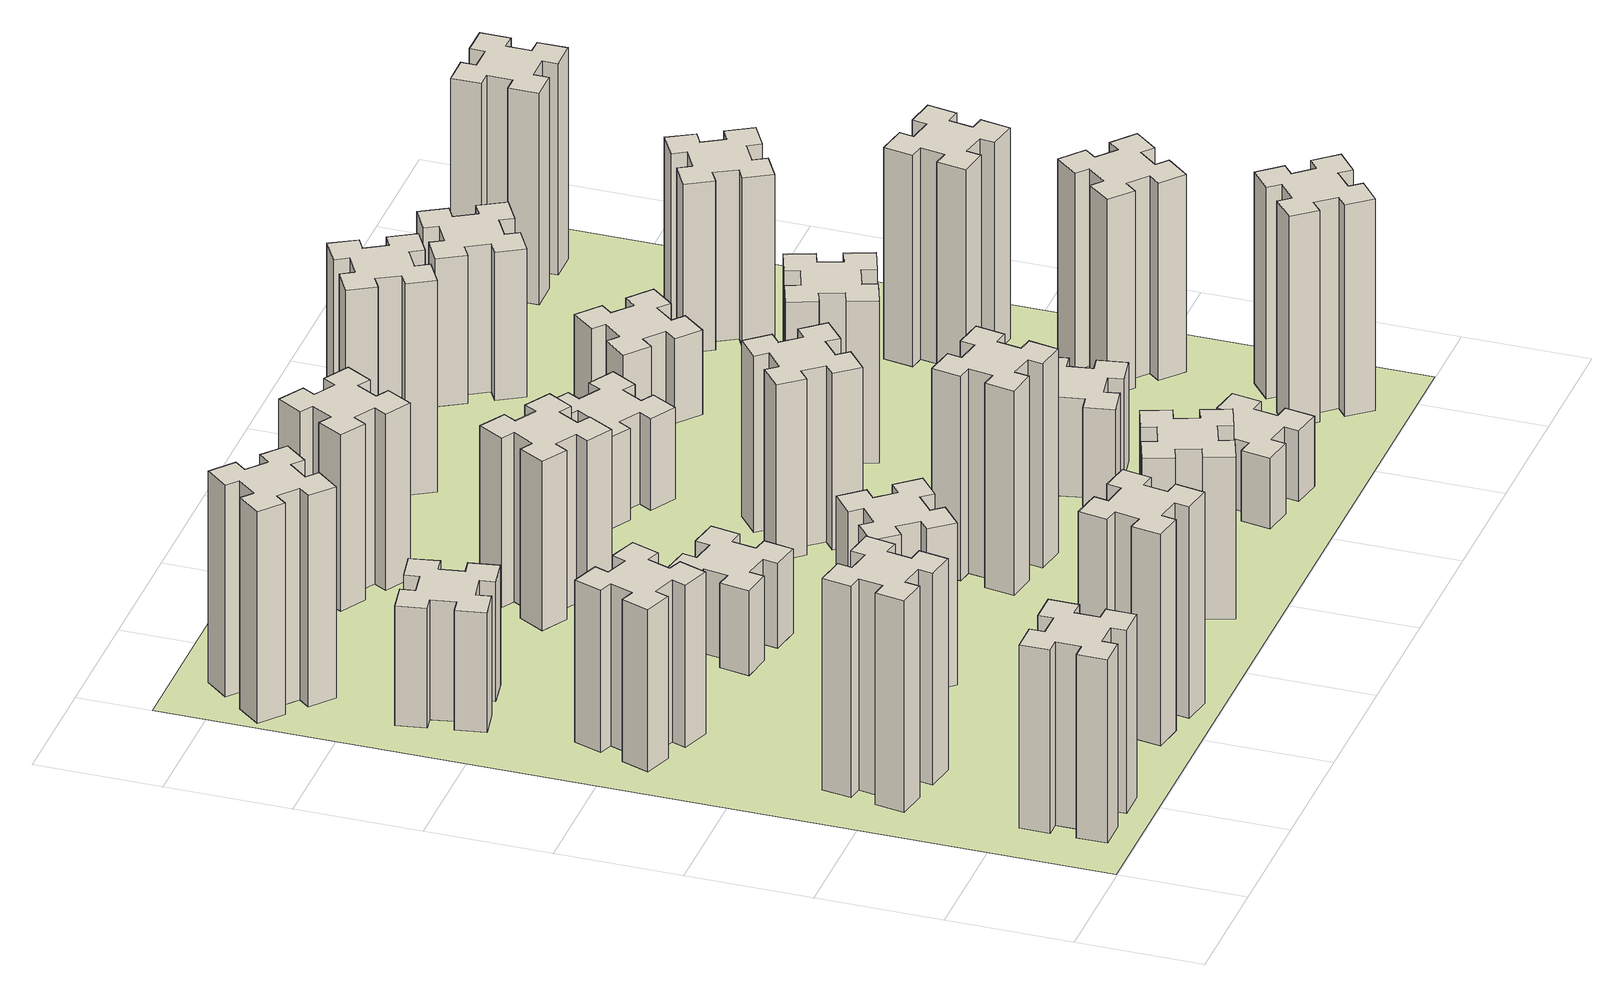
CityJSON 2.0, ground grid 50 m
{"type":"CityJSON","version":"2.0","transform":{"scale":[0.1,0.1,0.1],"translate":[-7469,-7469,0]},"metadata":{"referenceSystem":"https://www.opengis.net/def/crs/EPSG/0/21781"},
"CityObjects":{
"building1":{"type":"Building","attributes":{"class":"1000","function":"1000","usage":"1000","yearOfConstruction":2016,"roofType":"1000","measuredHeight":78,"storeysAboveGround":30,"storeysBelowGround":0},"geometry":[{"type":"Solid","lod":"1","boundaries":[[[[0,1,2,3,4,5,6,7,8,9,10,11,12,13,14,15,16,17,18,19]],[[17,16,20,21]],[[16,15,22,20]],[[15,14,23,22]],[[14,13,24,23]],[[13,12,25,24]],[[12,11,26,25]],[[11,10,27,26]],[[10,9,28,27]],[[9,8,29,28]],[[8,7,30,29]],[[7,6,31,30]],[[6,5,32,31]],[[5,4,33,32]],[[4,3,34,33]],[[3,2,35,34]],[[2,1,36,35]],[[1,0,37,36]],[[0,19,38,37]],[[19,18,39,38]],[[18,17,21,39]],[[24,25,26,27,28,29,30,31,32,33,34,35,36,37,38,39,21,20,22,23]]]]}]},
"building2":{"type":"Building","attributes":{"class":"1000","function":"1000","usage":"1000","yearOfConstruction":2016,"roofType":"1000","measuredHeight":90,"storeysAboveGround":30,"storeysBelowGround":0},"geometry":[{"type":"Solid","lod":"1","boundaries":[[[[40,41,42,43,44,45,46,47,48,49,50,51,52,53,54,55,56,57,58,59]],[[57,56,60,61]],[[56,55,62,60]],[[55,54,63,62]],[[54,53,64,63]],[[53,52,65,64]],[[52,51,66,65]],[[51,50,67,66]],[[50,49,68,67]],[[49,48,69,68]],[[48,47,70,69]],[[47,46,71,70]],[[46,45,72,71]],[[45,44,73,72]],[[44,43,74,73]],[[43,42,75,74]],[[42,41,76,75]],[[41,40,77,76]],[[40,59,78,77]],[[59,58,79,78]],[[58,57,61,79]],[[64,65,66,67,68,69,70,71,72,73,74,75,76,77,78,79,61,60,62,63]]]]}]},
"building3":{"type":"Building","attributes":{"class":"1000","function":"1000","usage":"1000","yearOfConstruction":2016,"roofType":"1000","measuredHeight":69,"storeysAboveGround":30,"storeysBelowGround":0},"geometry":[{"type":"Solid","lod":"1","boundaries":[[[[80,81,82,83,84,85,86,87,88,89,90,91,92,93,94,95,96,97,98,99]],[[97,96,100,101]],[[96,95,102,100]],[[95,94,103,102]],[[94,93,104,103]],[[93,92,105,104]],[[92,91,106,105]],[[91,90,107,106]],[[90,89,108,107]],[[89,88,109,108]],[[88,87,110,109]],[[87,86,111,110]],[[86,85,112,111]],[[85,84,113,112]],[[84,83,114,113]],[[83,82,115,114]],[[82,81,116,115]],[[81,80,117,116]],[[80,99,118,117]],[[99,98,119,118]],[[98,97,101,119]],[[104,105,106,107,108,109,110,111,112,113,114,115,116,117,118,119,101,100,102,103]]]]}]},
"building4":{"type":"Building","attributes":{"class":"1000","function":"1000","usage":"1000","yearOfConstruction":2016,"roofType":"1000","measuredHeight":51,"storeysAboveGround":30,"storeysBelowGround":0},"geometry":[{"type":"Solid","lod":"1","boundaries":[[[[120,121,122,123,124,125,126,127,128,129,130,131,132,133,134,135,136,137,138,139]],[[137,136,140,141]],[[136,135,142,140]],[[135,134,143,142]],[[134,133,144,143]],[[133,132,145,144]],[[132,131,146,145]],[[131,130,147,146]],[[130,129,148,147]],[[129,128,149,148]],[[128,127,150,149]],[[127,126,151,150]],[[126,125,152,151]],[[125,124,153,152]],[[124,123,154,153]],[[123,122,155,154]],[[122,121,156,155]],[[121,120,157,156]],[[120,139,158,157]],[[139,138,159,158]],[[138,137,141,159]],[[144,145,146,147,148,149,150,151,152,153,154,155,156,157,158,159,141,140,142,143]]]]}]},
"building5":{"type":"Building","attributes":{"class":"1000","function":"1000","usage":"1000","yearOfConstruction":2016,"roofType":"1000","measuredHeight":90,"storeysAboveGround":30,"storeysBelowGround":0},"geometry":[{"type":"Solid","lod":"1","boundaries":[[[[160,161,162,163,164,165,166,167,168,169,170,171,172,173,174,175,176,177,178,179]],[[177,176,180,181]],[[176,175,182,180]],[[175,174,183,182]],[[174,173,184,183]],[[173,172,185,184]],[[172,171,186,185]],[[171,170,187,186]],[[170,169,188,187]],[[169,168,189,188]],[[168,167,190,189]],[[167,166,191,190]],[[166,165,192,191]],[[165,164,193,192]],[[164,163,194,193]],[[163,162,195,194]],[[162,161,196,195]],[[161,160,197,196]],[[160,179,198,197]],[[179,178,199,198]],[[178,177,181,199]],[[184,185,186,187,188,189,190,191,192,193,194,195,196,197,198,199,181,180,182,183]]]]}]},
"building6":{"type":"Building","attributes":{"class":"1000","function":"1000","usage":"1000","yearOfConstruction":2016,"roofType":"1000","measuredHeight":90,"storeysAboveGround":30,"storeysBelowGround":0},"geometry":[{"type":"Solid","lod":"1","boundaries":[[[[200,201,202,203,204,205,206,207,208,209,210,211,212,213,214,215,216,217,218,219]],[[217,216,220,221]],[[216,215,222,220]],[[215,214,223,222]],[[214,213,224,223]],[[213,212,225,224]],[[212,211,226,225]],[[211,210,227,226]],[[210,209,228,227]],[[209,208,229,228]],[[208,207,230,229]],[[207,206,231,230]],[[206,205,232,231]],[[205,204,233,232]],[[204,203,234,233]],[[203,202,235,234]],[[202,201,236,235]],[[201,200,237,236]],[[200,219,238,237]],[[219,218,239,238]],[[218,217,221,239]],[[224,225,226,227,228,229,230,231,232,233,234,235,236,237,238,239,221,220,222,223]]]]}]},
"building7":{"type":"Building","attributes":{"class":"1000","function":"1000","usage":"1000","yearOfConstruction":2016,"roofType":"1000","measuredHeight":69,"storeysAboveGround":30,"storeysBelowGround":0},"geometry":[{"type":"Solid","lod":"1","boundaries":[[[[240,241,242,243,244,245,246,247,248,249,250,251,252,253,254,255,256,257,258,259]],[[257,256,260,261]],[[256,255,262,260]],[[255,254,263,262]],[[254,253,264,263]],[[253,252,265,264]],[[252,251,266,265]],[[251,250,267,266]],[[250,249,268,267]],[[249,248,269,268]],[[248,247,270,269]],[[247,246,271,270]],[[246,245,272,271]],[[245,244,273,272]],[[244,243,274,273]],[[243,242,275,274]],[[242,241,276,275]],[[241,240,277,276]],[[240,259,278,277]],[[259,258,279,278]],[[258,257,261,279]],[[264,265,266,267,268,269,270,271,272,273,274,275,276,277,278,279,261,260,262,263]]]]}]},
"building8":{"type":"Building","attributes":{"class":"1000","function":"1000","usage":"1000","yearOfConstruction":2016,"roofType":"1000","measuredHeight":36,"storeysAboveGround":30,"storeysBelowGround":0},"geometry":[{"type":"Solid","lod":"1","boundaries":[[[[280,281,282,283,284,285,286,287,288,289,290,291,292,293,294,295,296,297,298,299]],[[297,296,300,301]],[[296,295,302,300]],[[295,294,303,302]],[[294,293,304,303]],[[293,292,305,304]],[[292,291,306,305]],[[291,290,307,306]],[[290,289,308,307]],[[289,288,309,308]],[[288,287,310,309]],[[287,286,311,310]],[[286,285,312,311]],[[285,284,313,312]],[[284,283,314,313]],[[283,282,315,314]],[[282,281,316,315]],[[281,280,317,316]],[[280,299,318,317]],[[299,298,319,318]],[[298,297,301,319]],[[304,305,306,307,308,309,310,311,312,313,314,315,316,317,318,319,301,300,302,303]]]]}]},
"building9":{"type":"Building","attributes":{"class":"1000","function":"1000","usage":"1000","yearOfConstruction":2016,"roofType":"1000","measuredHeight":72,"storeysAboveGround":30,"storeysBelowGround":0},"geometry":[{"type":"Solid","lod":"1","boundaries":[[[[320,321,322,323,324,325,326,327,328,329,330,331,332,333,334,335,336,337,338,339]],[[337,336,340,341]],[[336,335,342,340]],[[335,334,343,342]],[[334,333,344,343]],[[333,332,345,344]],[[332,331,346,345]],[[331,330,347,346]],[[330,329,348,347]],[[329,328,349,348]],[[328,327,350,349]],[[327,326,351,350]],[[326,325,352,351]],[[325,324,353,352]],[[324,323,354,353]],[[323,322,355,354]],[[322,321,356,355]],[[321,320,357,356]],[[320,339,358,357]],[[339,338,359,358]],[[338,337,341,359]],[[344,345,346,347,348,349,350,351,352,353,354,355,356,357,358,359,341,340,342,343]]]]}]},
"building10":{"type":"Building","attributes":{"class":"1000","function":"1000","usage":"1000","yearOfConstruction":2016,"roofType":"1000","measuredHeight":69,"storeysAboveGround":30,"storeysBelowGround":0},"geometry":[{"type":"Solid","lod":"1","boundaries":[[[[360,361,362,363,364,365,366,367,368,369,370,371,372,373,374,375,376,377,378,379]],[[377,376,380,381]],[[376,375,382,380]],[[375,374,383,382]],[[374,373,384,383]],[[373,372,385,384]],[[372,371,386,385]],[[371,370,387,386]],[[370,369,388,387]],[[369,368,389,388]],[[368,367,390,389]],[[367,366,391,390]],[[366,365,392,391]],[[365,364,393,392]],[[364,363,394,393]],[[363,362,395,394]],[[362,361,396,395]],[[361,360,397,396]],[[360,379,398,397]],[[379,378,399,398]],[[378,377,381,399]],[[384,385,386,387,388,389,390,391,392,393,394,395,396,397,398,399,381,380,382,383]]]]}]},
"building11":{"type":"Building","attributes":{"class":"1000","function":"1000","usage":"1000","yearOfConstruction":2016,"roofType":"1000","measuredHeight":75,"storeysAboveGround":30,"storeysBelowGround":0},"geometry":[{"type":"Solid","lod":"1","boundaries":[[[[400,401,402,403,404,405,406,407,408,409,410,411,412,413,414,415,416,417,418,419]],[[417,416,420,421]],[[416,415,422,420]],[[415,414,423,422]],[[414,413,424,423]],[[413,412,425,424]],[[412,411,426,425]],[[411,410,427,426]],[[410,409,428,427]],[[409,408,429,428]],[[408,407,430,429]],[[407,406,431,430]],[[406,405,432,431]],[[405,404,433,432]],[[404,403,434,433]],[[403,402,435,434]],[[402,401,436,435]],[[401,400,437,436]],[[400,419,438,437]],[[419,418,439,438]],[[418,417,421,439]],[[424,425,426,427,428,429,430,431,432,433,434,435,436,437,438,439,421,420,422,423]]]]}]},
"building12":{"type":"Building","attributes":{"class":"1000","function":"1000","usage":"1000","yearOfConstruction":2016,"roofType":"1000","measuredHeight":87,"storeysAboveGround":30,"storeysBelowGround":0},"geometry":[{"type":"Solid","lod":"1","boundaries":[[[[440,441,442,443,444,445,446,447,448,449,450,451,452,453,454,455,456,457,458,459]],[[457,456,460,461]],[[456,455,462,460]],[[455,454,463,462]],[[454,453,464,463]],[[453,452,465,464]],[[452,451,466,465]],[[451,450,467,466]],[[450,449,468,467]],[[449,448,469,468]],[[448,447,470,469]],[[447,446,471,470]],[[446,445,472,471]],[[445,444,473,472]],[[444,443,474,473]],[[443,442,475,474]],[[442,441,476,475]],[[441,440,477,476]],[[440,459,478,477]],[[459,458,479,478]],[[458,457,461,479]],[[464,465,466,467,468,469,470,471,472,473,474,475,476,477,478,479,461,460,462,463]]]]}]},
"building13":{"type":"Building","attributes":{"class":"1000","function":"1000","usage":"1000","yearOfConstruction":2016,"roofType":"1000","measuredHeight":75,"storeysAboveGround":30,"storeysBelowGround":0},"geometry":[{"type":"Solid","lod":"1","boundaries":[[[[480,481,482,483,484,485,486,487,488,489,490,491,492,493,494,495,496,497,498,499]],[[497,496,500,501]],[[496,495,502,500]],[[495,494,503,502]],[[494,493,504,503]],[[493,492,505,504]],[[492,491,506,505]],[[491,490,507,506]],[[490,489,508,507]],[[489,488,509,508]],[[488,487,510,509]],[[487,486,511,510]],[[486,485,512,511]],[[485,484,513,512]],[[484,483,514,513]],[[483,482,515,514]],[[482,481,516,515]],[[481,480,517,516]],[[480,499,518,517]],[[499,498,519,518]],[[498,497,501,519]],[[504,505,506,507,508,509,510,511,512,513,514,515,516,517,518,519,501,500,502,503]]]]}]},
"building14":{"type":"Building","attributes":{"class":"1000","function":"1000","usage":"1000","yearOfConstruction":2016,"roofType":"1000","measuredHeight":39,"storeysAboveGround":30,"storeysBelowGround":0},"geometry":[{"type":"Solid","lod":"1","boundaries":[[[[520,521,522,523,524,525,526,527,528,529,530,531,532,533,534,535,536,537,538,539]],[[537,536,540,541]],[[536,535,542,540]],[[535,534,543,542]],[[534,533,544,543]],[[533,532,545,544]],[[532,531,546,545]],[[531,530,547,546]],[[530,529,548,547]],[[529,528,549,548]],[[528,527,550,549]],[[527,526,551,550]],[[526,525,552,551]],[[525,524,553,552]],[[524,523,554,553]],[[523,522,555,554]],[[522,521,556,555]],[[521,520,557,556]],[[520,539,558,557]],[[539,538,559,558]],[[538,537,541,559]],[[544,545,546,547,548,549,550,551,552,553,554,555,556,557,558,559,541,540,542,543]]]]}]},
"building15":{"type":"Building","attributes":{"class":"1000","function":"1000","usage":"1000","yearOfConstruction":2016,"roofType":"1000","measuredHeight":30,"storeysAboveGround":30,"storeysBelowGround":0},"geometry":[{"type":"Solid","lod":"1","boundaries":[[[[560,561,562,563,564,565,566,567,568,569,570,571,572,573,574,575,576,577,578,579]],[[577,576,580,581]],[[576,575,582,580]],[[575,574,583,582]],[[574,573,584,583]],[[573,572,585,584]],[[572,571,586,585]],[[571,570,587,586]],[[570,569,588,587]],[[569,568,589,588]],[[568,567,590,589]],[[567,566,591,590]],[[566,565,592,591]],[[565,564,593,592]],[[564,563,594,593]],[[563,562,595,594]],[[562,561,596,595]],[[561,560,597,596]],[[560,579,598,597]],[[579,578,599,598]],[[578,577,581,599]],[[584,585,586,587,588,589,590,591,592,593,594,595,596,597,598,599,581,580,582,583]]]]}]},
"building16":{"type":"Building","attributes":{"class":"1000","function":"1000","usage":"1000","yearOfConstruction":2016,"roofType":"1000","measuredHeight":90,"storeysAboveGround":30,"storeysBelowGround":0},"geometry":[{"type":"Solid","lod":"1","boundaries":[[[[600,601,602,603,604,605,606,607,608,609,610,611,612,613,614,615,616,617,618,619]],[[617,616,620,621]],[[616,615,622,620]],[[615,614,623,622]],[[614,613,624,623]],[[613,612,625,624]],[[612,611,626,625]],[[611,610,627,626]],[[610,609,628,627]],[[609,608,629,628]],[[608,607,630,629]],[[607,606,631,630]],[[606,605,632,631]],[[605,604,633,632]],[[604,603,634,633]],[[603,602,635,634]],[[602,601,636,635]],[[601,600,637,636]],[[600,619,638,637]],[[619,618,639,638]],[[618,617,621,639]],[[624,625,626,627,628,629,630,631,632,633,634,635,636,637,638,639,621,620,622,623]]]]}]},
"building17":{"type":"Building","attributes":{"class":"1000","function":"1000","usage":"1000","yearOfConstruction":2016,"roofType":"1000","measuredHeight":42,"storeysAboveGround":30,"storeysBelowGround":0},"geometry":[{"type":"Solid","lod":"1","boundaries":[[[[640,641,642,643,644,645,646,647,648,649,650,651,652,653,654,655,656,657,658,659]],[[657,656,660,661]],[[656,655,662,660]],[[655,654,663,662]],[[654,653,664,663]],[[653,652,665,664]],[[652,651,666,665]],[[651,650,667,666]],[[650,649,668,667]],[[649,648,669,668]],[[648,647,670,669]],[[647,646,671,670]],[[646,645,672,671]],[[645,644,673,672]],[[644,643,674,673]],[[643,642,675,674]],[[642,641,676,675]],[[641,640,677,676]],[[640,659,678,677]],[[659,658,679,678]],[[658,657,661,679]],[[664,665,666,667,668,669,670,671,672,673,674,675,676,677,678,679,661,660,662,663]]]]}]},
"building18":{"type":"Building","attributes":{"class":"1000","function":"1000","usage":"1000","yearOfConstruction":2016,"roofType":"1000","measuredHeight":69,"storeysAboveGround":30,"storeysBelowGround":0},"geometry":[{"type":"Solid","lod":"1","boundaries":[[[[680,681,682,683,684,685,686,687,688,689,690,691,692,693,694,695,696,697,698,699]],[[697,696,700,701]],[[696,695,702,700]],[[695,694,703,702]],[[694,693,704,703]],[[693,692,705,704]],[[692,691,706,705]],[[691,690,707,706]],[[690,689,708,707]],[[689,688,709,708]],[[688,687,710,709]],[[687,686,711,710]],[[686,685,712,711]],[[685,684,713,712]],[[684,683,714,713]],[[683,682,715,714]],[[682,681,716,715]],[[681,680,717,716]],[[680,699,718,717]],[[699,698,719,718]],[[698,697,701,719]],[[704,705,706,707,708,709,710,711,712,713,714,715,716,717,718,719,701,700,702,703]]]]}]},
"building19":{"type":"Building","attributes":{"class":"1000","function":"1000","usage":"1000","yearOfConstruction":2016,"roofType":"1000","measuredHeight":36,"storeysAboveGround":30,"storeysBelowGround":0},"geometry":[{"type":"Solid","lod":"1","boundaries":[[[[720,721,722,723,724,725,726,727,728,729,730,731,732,733,734,735,736,737,738,739]],[[737,736,740,741]],[[736,735,742,740]],[[735,734,743,742]],[[734,733,744,743]],[[733,732,745,744]],[[732,731,746,745]],[[731,730,747,746]],[[730,729,748,747]],[[729,728,749,748]],[[728,727,750,749]],[[727,726,751,750]],[[726,725,752,751]],[[725,724,753,752]],[[724,723,754,753]],[[723,722,755,754]],[[722,721,756,755]],[[721,720,757,756]],[[720,739,758,757]],[[739,738,759,758]],[[738,737,741,759]],[[744,745,746,747,748,749,750,751,752,753,754,755,756,757,758,759,741,740,742,743]]]]}]},
"building20":{"type":"Building","attributes":{"class":"1000","function":"1000","usage":"1000","yearOfConstruction":2016,"roofType":"1000","measuredHeight":90,"storeysAboveGround":30,"storeysBelowGround":0},"geometry":[{"type":"Solid","lod":"1","boundaries":[[[[760,761,762,763,764,765,766,767,768,769,770,771,772,773,774,775,776,777,778,779]],[[777,776,780,781]],[[776,775,782,780]],[[775,774,783,782]],[[774,773,784,783]],[[773,772,785,784]],[[772,771,786,785]],[[771,770,787,786]],[[770,769,788,787]],[[769,768,789,788]],[[768,767,790,789]],[[767,766,791,790]],[[766,765,792,791]],[[765,764,793,792]],[[764,763,794,793]],[[763,762,795,794]],[[762,761,796,795]],[[761,760,797,796]],[[760,779,798,797]],[[779,778,799,798]],[[778,777,781,799]],[[784,785,786,787,788,789,790,791,792,793,794,795,796,797,798,799,781,780,782,783]]]]}]},
"building21":{"type":"Building","attributes":{"class":"1000","function":"1000","usage":"1000","yearOfConstruction":2016,"roofType":"1000","measuredHeight":63,"storeysAboveGround":30,"storeysBelowGround":0},"geometry":[{"type":"Solid","lod":"1","boundaries":[[[[800,801,802,803,804,805,806,807,808,809,810,811,812,813,814,815,816,817,818,819]],[[817,816,820,821]],[[816,815,822,820]],[[815,814,823,822]],[[814,813,824,823]],[[813,812,825,824]],[[812,811,826,825]],[[811,810,827,826]],[[810,809,828,827]],[[809,808,829,828]],[[808,807,830,829]],[[807,806,831,830]],[[806,805,832,831]],[[805,804,833,832]],[[804,803,834,833]],[[803,802,835,834]],[[802,801,836,835]],[[801,800,837,836]],[[800,819,838,837]],[[819,818,839,838]],[[818,817,821,839]],[[824,825,826,827,828,829,830,831,832,833,834,835,836,837,838,839,821,820,822,823]]]]}]},
"building22":{"type":"Building","attributes":{"class":"1000","function":"1000","usage":"1000","yearOfConstruction":2016,"roofType":"1000","measuredHeight":84,"storeysAboveGround":30,"storeysBelowGround":0},"geometry":[{"type":"Solid","lod":"1","boundaries":[[[[840,841,842,843,844,845,846,847,848,849,850,851,852,853,854,855,856,857,858,859]],[[857,856,860,861]],[[856,855,862,860]],[[855,854,863,862]],[[854,853,864,863]],[[853,852,865,864]],[[852,851,866,865]],[[851,850,867,866]],[[850,849,868,867]],[[849,848,869,868]],[[848,847,870,869]],[[847,846,871,870]],[[846,845,872,871]],[[845,844,873,872]],[[844,843,874,873]],[[843,842,875,874]],[[842,841,876,875]],[[841,840,877,876]],[[840,859,878,877]],[[859,858,879,878]],[[858,857,861,879]],[[864,865,866,867,868,869,870,871,872,873,874,875,876,877,878,879,861,860,862,863]]]]}]},
"building23":{"type":"Building","attributes":{"class":"1000","function":"1000","usage":"1000","yearOfConstruction":2016,"roofType":"1000","measuredHeight":90,"storeysAboveGround":30,"storeysBelowGround":0},"geometry":[{"type":"Solid","lod":"1","boundaries":[[[[880,881,882,883,884,885,886,887,888,889,890,891,892,893,894,895,896,897,898,899]],[[897,896,900,901]],[[896,895,902,900]],[[895,894,903,902]],[[894,893,904,903]],[[893,892,905,904]],[[892,891,906,905]],[[891,890,907,906]],[[890,889,908,907]],[[889,888,909,908]],[[888,887,910,909]],[[887,886,911,910]],[[886,885,912,911]],[[885,884,913,912]],[[884,883,914,913]],[[883,882,915,914]],[[882,881,916,915]],[[881,880,917,916]],[[880,899,918,917]],[[899,898,919,918]],[[898,897,901,919]],[[904,905,906,907,908,909,910,911,912,913,914,915,916,917,918,919,901,900,902,903]]]]}]},
"building24":{"type":"Building","attributes":{"class":"1000","function":"1000","usage":"1000","yearOfConstruction":2016,"roofType":"1000","measuredHeight":72,"storeysAboveGround":30,"storeysBelowGround":0},"geometry":[{"type":"Solid","lod":"1","boundaries":[[[[920,921,922,923,924,925,926,927,928,929,930,931,932,933,934,935,936,937,938,939]],[[937,936,940,941]],[[936,935,942,940]],[[935,934,943,942]],[[934,933,944,943]],[[933,932,945,944]],[[932,931,946,945]],[[931,930,947,946]],[[930,929,948,947]],[[929,928,949,948]],[[928,927,950,949]],[[927,926,951,950]],[[926,925,952,951]],[[925,924,953,952]],[[924,923,954,953]],[[923,922,955,954]],[[922,921,956,955]],[[921,920,957,956]],[[920,939,958,957]],[[939,938,959,958]],[[938,937,941,959]],[[944,945,946,947,948,949,950,951,952,953,954,955,956,957,958,959,941,940,942,943]]]]}]},
"building25":{"type":"Building","attributes":{"class":"1000","function":"1000","usage":"1000","yearOfConstruction":2016,"roofType":"1000","measuredHeight":90,"storeysAboveGround":30,"storeysBelowGround":0},"geometry":[{"type":"Solid","lod":"1","boundaries":[[[[960,961,962,963,964,965,966,967,968,969,970,971,972,973,974,975,976,977,978,979]],[[977,976,980,981]],[[976,975,982,980]],[[975,974,983,982]],[[974,973,984,983]],[[973,972,985,984]],[[972,971,986,985]],[[971,970,987,986]],[[970,969,988,987]],[[969,968,989,988]],[[968,967,990,989]],[[967,966,991,990]],[[966,965,992,991]],[[965,964,993,992]],[[964,963,994,993]],[[963,962,995,994]],[[962,961,996,995]],[[961,960,997,996]],[[960,979,998,997]],[[979,978,999,998]],[[978,977,981,999]],[[984,985,986,987,988,989,990,991,992,993,994,995,996,997,998,999,981,980,982,983]]]]}]},
"landuse1":{"type":"LandUse","attributes":{"name":"plot1","function":"1010"},"geometry":[{"type":"MultiSurface","lod":"1","boundaries":[[[1000,1001,1002,1003]]]}]}
},
"vertices":[
[265,325,0],[265,225,0],[205,225,0],[205,105,0],[325,105,0],[325,165,0],[425,165,0],[425,105,0],[545,105,0],[545,225,0],[485,225,0],[485,325,0],[545,325,0],[545,445,0],[425,445,0],[425,385,0],[325,385,0],[325,445,0],[205,445,0],[205,325,0],[325,385,780],[325,445,780],[425,385,780],[425,445,780],[545,445,780],[545,325,780],[485,325,780],[485,225,780],[545,225,780],[545,105,780],[425,105,780],[425,165,780],[325,165,780],[325,105,780],[205,105,780],[205,225,780],[265,225,780],[265,325,780],[205,325,780],[205,445,780],
[475,947,0],[492,1045,0],[551,1035,0],[572,1153,0],[454,1174,0],[444,1115,0],[345,1132,0],[356,1191,0],[237,1212,0],[217,1094,0],[276,1084,0],[258,985,0],[199,996,0],[178,877,0],[297,857,0],[307,916,0],[405,898,0],[395,839,0],[513,818,0],[534,937,0],[405,898,900],[395,839,900],[307,916,900],[297,857,900],[178,877,900],[199,996,900],[258,985,900],[276,1084,900],[217,1094,900],[237,1212,900],[356,1191,900],[345,1132,900],[444,1115,900],[454,1174,900],[572,1153,900],[551,1035,900],[492,1045,900],[475,947,900],[534,937,900],[513,818,900],
[291,1869,0],[385,1835,0],[364,1779,0],[477,1737,0],[518,1850,0],[462,1871,0],[496,1965,0],[552,1944,0],[593,2057,0],[480,2098,0],[460,2042,0],[366,2076,0],[387,2132,0],[274,2173,0],[233,2060,0],[289,2040,0],[255,1946,0],[199,1967,0],[157,1854,0],[270,1813,0],[255,1946,690],[199,1967,690],[289,2040,690],[233,2060,690],[274,2173,690],[387,2132,690],[366,2076,690],[460,2042,690],[480,2098,690],[593,2057,690],[552,1944,690],[496,1965,690],[462,1871,690],[518,1850,690],[477,1737,690],[364,1779,690],[385,1835,690],[291,1869,690],[270,1813,690],[157,1854,690],
[258,2725,0],[276,2627,0],[217,2617,0],[237,2498,0],[356,2519,0],[345,2578,0],[444,2596,0],[454,2537,0],[572,2557,0],[551,2676,0],[492,2665,0],[475,2764,0],[534,2774,0],[513,2892,0],[395,2871,0],[405,2812,0],[307,2795,0],[297,2854,0],[178,2833,0],[199,2715,0],[307,2795,510],[297,2854,510],[405,2812,510],[395,2871,510],[513,2892,510],[534,2774,510],[475,2764,510],[492,2665,510],[551,2676,510],[572,2557,510],[454,2537,510],[444,2596,510],[345,2578,510],[356,2519,510],[237,2498,510],[217,2617,510],[276,2627,510],[258,2725,510],[199,2715,510],[178,2833,510],
[1016,344,0],[998,245,0],[939,256,0],[918,137,0],[1037,117,0],[1047,176,0],[1145,158,0],[1135,99,0],[1253,78,0],[1274,197,0],[1215,207,0],[1232,305,0],[1291,295,0],[1312,413,0],[1194,434,0],[1184,375,0],[1085,392,0],[1096,451,0],[977,472,0],[957,354,0],[1085,392,900],[1096,451,900],[1184,375,900],[1194,434,900],[1312,413,900],[1291,295,900],[1232,305,900],[1215,207,900],[1274,197,900],[1253,78,900],[1135,99,900],[1145,158,900],[1047,176,900],[1037,117,900],[918,137,900],[939,256,900],[998,245,900],[1016,344,900],[957,354,900],[977,472,900],
[384,3387,0],[308,3452,0],[346,3498,0],[254,3575,0],[177,3483,0],[223,3444,0],[159,3368,0],[113,3406,0],[36,3314,0],[128,3237,0],[166,3283,0],[243,3219,0],[204,3173,0],[296,3096,0],[373,3188,0],[327,3226,0],[392,3303,0],[438,3264,0],[515,3356,0],[423,3433,0],[392,3303,900],[438,3264,900],[327,3226,900],[373,3188,900],[296,3096,900],[204,3173,900],[243,3219,900],[166,3283,900],[128,3237,900],[36,3314,900],[113,3406,900],[159,3368,900],[223,3444,900],[177,3483,900],[254,3575,900],[346,3498,900],[308,3452,900],[384,3387,900],[423,3433,900],[515,3356,900],
[1083,1332,0],[1006,1267,0],[968,1313,0],[876,1236,0],[953,1144,0],[999,1183,0],[1063,1106,0],[1017,1068,0],[1094,976,0],[1186,1053,0],[1148,1099,0],[1224,1163,0],[1263,1117,0],[1355,1194,0],[1278,1286,0],[1232,1248,0],[1167,1324,0],[1213,1363,0],[1136,1455,0],[1044,1378,0],[1167,1324,690],[1213,1363,690],[1232,1248,690],[1278,1286,690],[1355,1194,690],[1263,1117,690],[1224,1163,690],[1148,1099,690],[1186,1053,690],[1094,976,690],[1017,1068,690],[1063,1106,690],[999,1183,690],[953,1144,690],[876,1236,690],[968,1313,690],[1006,1267,690],[1083,1332,690],[1044,1378,690],[1136,1455,690],
[1047,1756,0],[1145,1738,0],[1135,1679,0],[1253,1658,0],[1274,1777,0],[1215,1787,0],[1232,1885,0],[1291,1875,0],[1312,1993,0],[1194,2014,0],[1184,1955,0],[1085,1972,0],[1096,2031,0],[977,2052,0],[957,1934,0],[1016,1924,0],[998,1825,0],[939,1836,0],[918,1717,0],[1037,1697,0],[998,1825,360],[939,1836,360],[1016,1924,360],[957,1934,360],[977,2052,360],[1096,2031,360],[1085,1972,360],[1184,1955,360],[1194,2014,360],[1312,1993,360],[1291,1875,360],[1232,1885,360],[1215,1787,360],[1274,1777,360],[1253,1658,360],[1135,1679,360],[1145,1738,360],[1047,1756,360],[1037,1697,360],[918,1717,360],
[1314,2666,0],[1227,2716,0],[1257,2768,0],[1153,2828,0],[1093,2724,0],[1145,2694,0],[1095,2607,0],[1043,2637,0],[983,2533,0],[1087,2473,0],[1117,2525,0],[1204,2475,0],[1174,2423,0],[1278,2363,0],[1338,2467,0],[1286,2497,0],[1336,2584,0],[1388,2554,0],[1448,2658,0],[1344,2718,0],[1336,2584,720],[1388,2554,720],[1286,2497,720],[1338,2467,720],[1278,2363,720],[1174,2423,720],[1204,2475,720],[1117,2525,720],[1087,2473,720],[983,2533,720],[1043,2637,720],[1095,2607,720],[1145,2694,720],[1093,2724,720],[1153,2828,720],[1257,2768,720],[1227,2716,720],[1314,2666,720],[1344,2718,720],[1448,2658,720],
[1835,385,0],[1869,291,0],[1813,270,0],[1854,157,0],[1967,199,0],[1946,255,0],[2040,289,0],[2060,233,0],[2173,274,0],[2132,387,0],[2076,366,0],[2042,460,0],[2098,480,0],[2057,593,0],[1944,552,0],[1965,496,0],[1871,462,0],[1850,518,0],[1737,477,0],[1779,364,0],[1871,462,690],[1850,518,690],[1965,496,690],[1944,552,690],[2057,593,690],[2098,480,690],[2042,460,690],[2076,366,690],[2132,387,690],[2173,274,690],[2060,233,690],[2040,289,690],[1946,255,690],[1967,199,690],[1854,157,690],[1813,270,690],[1869,291,690],[1835,385,690],[1779,364,690],[1737,477,690],
[1214,3406,0],[1127,3456,0],[1157,3508,0],[1053,3568,0],[993,3464,0],[1045,3434,0],[995,3347,0],[943,3377,0],[883,3273,0],[987,3213,0],[1017,3265,0],[1104,3215,0],[1074,3163,0],[1178,3103,0],[1238,3207,0],[1186,3237,0],[1236,3324,0],[1288,3294,0],[1348,3398,0],[1244,3458,0],[1236,3324,750],[1288,3294,750],[1186,3237,750],[1238,3207,750],[1178,3103,750],[1074,3163,750],[1104,3215,750],[1017,3265,750],[987,3213,750],[883,3273,750],[943,3377,750],[995,3347,750],[1045,3434,750],[993,3464,750],[1053,3568,750],[1157,3508,750],[1127,3456,750],[1214,3406,750],[1244,3458,750],[1348,3398,750],
[2055,1047,0],[2072,1145,0],[2131,1135,0],[2152,1253,0],[2034,1274,0],[2024,1215,0],[1925,1232,0],[1936,1291,0],[1817,1312,0],[1797,1194,0],[1856,1184,0],[1838,1085,0],[1779,1096,0],[1758,977,0],[1877,957,0],[1887,1016,0],[1985,998,0],[1975,939,0],[2093,918,0],[2114,1037,0],[1985,998,870],[1975,939,870],[1887,1016,870],[1877,957,870],[1758,977,870],[1779,1096,870],[1838,1085,870],[1856,1184,870],[1797,1194,870],[1817,1312,870],[1936,1291,870],[1925,1232,870],[2024,1215,870],[2034,1274,870],[2152,1253,870],[2131,1135,870],[2072,1145,870],[2055,1047,870],[2114,1037,870],[2093,918,870],
[2072,1888,0],[2007,1964,0],[2053,2003,0],[1976,2095,0],[1884,2018,0],[1923,1972,0],[1846,1907,0],[1808,1953,0],[1716,1876,0],[1793,1784,0],[1839,1823,0],[1903,1746,0],[1857,1708,0],[1934,1616,0],[2026,1693,0],[1988,1739,0],[2064,1803,0],[2103,1757,0],[2195,1834,0],[2118,1926,0],[2064,1803,750],[2103,1757,750],[1988,1739,750],[2026,1693,750],[1934,1616,750],[1857,1708,750],[1903,1746,750],[1839,1823,750],[1793,1784,750],[1716,1876,750],[1808,1953,750],[1846,1907,750],[1923,1972,750],[1884,2018,750],[1976,2095,750],[2053,2003,750],[2007,1964,750],[2072,1888,750],[2118,1926,750],[2195,1834,750],
[2026,2497,0],[2076,2584,0],[2128,2554,0],[2188,2658,0],[2084,2718,0],[2054,2666,0],[1967,2716,0],[1997,2768,0],[1893,2828,0],[1833,2724,0],[1885,2694,0],[1835,2607,0],[1783,2637,0],[1723,2533,0],[1827,2473,0],[1857,2525,0],[1944,2475,0],[1914,2423,0],[2018,2363,0],[2078,2467,0],[1944,2475,390],[1914,2423,390],[1857,2525,390],[1827,2473,390],[1723,2533,390],[1783,2637,390],[1835,2607,390],[1885,2694,390],[1833,2724,390],[1893,2828,390],[1997,2768,390],[1967,2716,390],[2054,2666,390],[2084,2718,390],[2188,2658,390],[2128,2554,390],[2076,2584,390],[2026,2497,390],[2078,2467,390],[2018,2363,390],
[2596,444,0],[2578,345,0],[2519,356,0],[2498,237,0],[2617,217,0],[2627,276,0],[2725,258,0],[2715,199,0],[2833,178,0],[2854,297,0],[2795,307,0],[2812,405,0],[2871,395,0],[2892,513,0],[2774,534,0],[2764,475,0],[2665,492,0],[2676,551,0],[2557,572,0],[2537,454,0],[2665,492,300],[2676,551,300],[2764,475,300],[2774,534,300],[2892,513,300],[2871,395,300],[2812,405,300],[2795,307,300],[2854,297,300],[2833,178,300],[2715,199,300],[2725,258,300],[2627,276,300],[2617,217,300],[2498,237,300],[2519,356,300],[2578,345,300],[2596,444,300],[2537,454,300],[2557,572,300],
[1844,3556,0],[1757,3506,0],[1727,3558,0],[1623,3498,0],[1683,3394,0],[1735,3424,0],[1785,3337,0],[1733,3307,0],[1793,3203,0],[1897,3263,0],[1867,3315,0],[1954,3365,0],[1984,3313,0],[2088,3373,0],[2028,3477,0],[1976,3447,0],[1926,3534,0],[1978,3564,0],[1918,3668,0],[1814,3608,0],[1926,3534,900],[1978,3564,900],[1976,3447,900],[2028,3477,900],[2088,3373,900],[1984,3313,900],[1954,3365,900],[1867,3315,900],[1897,3263,900],[1793,3203,900],[1733,3307,900],[1785,3337,900],[1735,3424,900],[1683,3394,900],[1623,3498,900],[1727,3558,900],[1757,3506,900],[1844,3556,900],[1814,3608,900],[1918,3668,900],
[2625,1132,0],[2527,1115,0],[2517,1174,0],[2398,1153,0],[2419,1035,0],[2478,1045,0],[2496,947,0],[2437,937,0],[2457,818,0],[2576,839,0],[2565,898,0],[2664,916,0],[2674,857,0],[2792,877,0],[2771,996,0],[2712,985,0],[2695,1084,0],[2754,1094,0],[2733,1212,0],[2615,1191,0],[2695,1084,420],[2754,1094,420],[2712,985,420],[2771,996,420],[2792,877,420],[2674,857,420],[2664,916,420],[2565,898,420],[2576,839,420],[2457,818,420],[2437,937,420],[2496,947,420],[2478,1045,420],[2419,1035,420],[2398,1153,420],[2517,1174,420],[2527,1115,420],[2625,1132,420],[2615,1191,420],[2733,1212,420],
[2586,1835,0],[2680,1869,0],[2700,1813,0],[2813,1854,0],[2772,1967,0],[2716,1946,0],[2682,2040,0],[2738,2060,0],[2697,2173,0],[2584,2132,0],[2605,2076,0],[2511,2042,0],[2490,2098,0],[2377,2057,0],[2419,1944,0],[2475,1965,0],[2509,1871,0],[2453,1850,0],[2494,1737,0],[2607,1779,0],[2509,1871,690],[2453,1850,690],[2475,1965,690],[2419,1944,690],[2377,2057,690],[2490,2098,690],[2511,2042,690],[2605,2076,690],[2584,2132,690],[2697,2173,690],[2738,2060,690],[2682,2040,690],[2716,1946,690],[2772,1967,690],[2813,1854,690],[2700,1813,690],[2680,1869,690],[2586,1835,690],[2607,1779,690],[2494,1737,690],
[2486,2643,0],[2563,2579,0],[2524,2533,0],[2616,2456,0],[2693,2548,0],[2647,2586,0],[2712,2663,0],[2758,2624,0],[2835,2716,0],[2743,2793,0],[2704,2747,0],[2628,2812,0],[2666,2858,0],[2574,2935,0],[2497,2843,0],[2543,2804,0],[2479,2728,0],[2433,2766,0],[2356,2674,0],[2448,2597,0],[2479,2728,360],[2433,2766,360],[2543,2804,360],[2497,2843,360],[2574,2935,360],[2666,2858,360],[2628,2812,360],[2704,2747,360],[2743,2793,360],[2835,2716,360],[2758,2624,360],[2712,2663,360],[2647,2586,360],[2693,2548,360],[2616,2456,360],[2524,2533,360],[2563,2579,360],[2486,2643,360],[2448,2597,360],[2356,2674,360],
[3468,259,0],[3544,323,0],[3583,277,0],[3675,354,0],[3598,446,0],[3552,408,0],[3487,484,0],[3533,523,0],[3456,615,0],[3364,538,0],[3403,492,0],[3326,427,0],[3288,473,0],[3196,396,0],[3273,304,0],[3319,343,0],[3383,266,0],[3337,228,0],[3414,136,0],[3506,213,0],[3383,266,900],[3337,228,900],[3319,343,900],[3273,304,900],[3196,396,900],[3288,473,900],[3326,427,900],[3403,492,900],[3364,538,900],[3456,615,900],[3533,523,900],[3487,484,900],[3552,408,900],[3598,446,900],[3675,354,900],[3583,277,900],[3544,323,900],[3468,259,900],[3506,213,900],[3414,136,900],
[2716,3347,0],[2666,3434,0],[2718,3464,0],[2658,3568,0],[2554,3508,0],[2584,3456,0],[2497,3406,0],[2467,3458,0],[2363,3398,0],[2423,3294,0],[2475,3324,0],[2525,3237,0],[2473,3207,0],[2533,3103,0],[2637,3163,0],[2607,3215,0],[2694,3265,0],[2724,3213,0],[2828,3273,0],[2768,3377,0],[2694,3265,630],[2724,3213,630],[2607,3215,630],[2637,3163,630],[2533,3103,630],[2473,3207,630],[2525,3237,630],[2475,3324,630],[2423,3294,630],[2363,3398,630],[2467,3458,630],[2497,3406,630],[2584,3456,630],[2554,3508,630],[2658,3568,630],[2718,3464,630],[2666,3434,630],[2716,3347,630],[2768,3377,630],[2828,3273,630],
[3487,1006,0],[3552,1083,0],[3598,1044,0],[3675,1136,0],[3583,1213,0],[3544,1167,0],[3468,1232,0],[3506,1278,0],[3414,1355,0],[3337,1263,0],[3383,1224,0],[3319,1148,0],[3273,1186,0],[3196,1094,0],[3288,1017,0],[3326,1063,0],[3403,999,0],[3364,953,0],[3456,876,0],[3533,968,0],[3403,999,840],[3364,953,840],[3326,1063,840],[3288,1017,840],[3196,1094,840],[3273,1186,840],[3319,1148,840],[3383,1224,840],[3337,1263,840],[3414,1355,840],[3506,1278,840],[3468,1232,840],[3544,1167,840],[3583,1213,840],[3675,1136,840],[3598,1044,840],[3552,1083,840],[3487,1006,840],[3533,968,840],[3456,876,840],
[3267,1656,0],[3365,1638,0],[3355,1579,0],[3473,1558,0],[3494,1677,0],[3435,1687,0],[3452,1785,0],[3511,1775,0],[3532,1893,0],[3414,1914,0],[3404,1855,0],[3305,1872,0],[3316,1931,0],[3197,1952,0],[3177,1834,0],[3236,1824,0],[3218,1725,0],[3159,1736,0],[3138,1617,0],[3257,1597,0],[3218,1725,900],[3159,1736,900],[3236,1824,900],[3177,1834,900],[3197,1952,900],[3316,1931,900],[3305,1872,900],[3404,1855,900],[3414,1914,900],[3532,1893,900],[3511,1775,900],[3452,1785,900],[3435,1687,900],[3494,1677,900],[3473,1558,900],[3355,1579,900],[3365,1638,900],[3267,1656,900],[3257,1597,900],[3138,1617,900],
[3247,2475,0],[3334,2525,0],[3364,2473,0],[3468,2533,0],[3408,2637,0],[3356,2607,0],[3306,2694,0],[3358,2724,0],[3298,2828,0],[3194,2768,0],[3224,2716,0],[3137,2666,0],[3107,2718,0],[3003,2658,0],[3063,2554,0],[3115,2584,0],[3165,2497,0],[3113,2467,0],[3173,2363,0],[3277,2423,0],[3165,2497,720],[3113,2467,720],[3115,2584,720],[3063,2554,720],[3003,2658,720],[3107,2718,720],[3137,2666,720],[3224,2716,720],[3194,2768,720],[3298,2828,720],[3358,2724,720],[3306,2694,720],[3356,2607,720],[3408,2637,720],[3468,2533,720],[3364,2473,720],[3334,2525,720],[3247,2475,720],[3277,2423,720],[3173,2363,720],
[3285,3325,0],[3385,3325,0],[3385,3265,0],[3505,3265,0],[3505,3385,0],[3445,3385,0],[3445,3485,0],[3505,3485,0],[3505,3605,0],[3385,3605,0],[3385,3545,0],[3285,3545,0],[3285,3605,0],[3165,3605,0],[3165,3485,0],[3225,3485,0],[3225,3385,0],[3165,3385,0],[3165,3265,0],[3285,3265,0],[3225,3385,900],[3165,3385,900],[3225,3485,900],[3165,3485,900],[3165,3605,900],[3285,3605,900],[3285,3545,900],[3385,3545,900],[3385,3605,900],[3505,3605,900],[3505,3485,900],[3445,3485,900],[3445,3385,900],[3505,3385,900],[3505,3265,900],[3385,3265,900],[3385,3325,900],[3285,3325,900],[3285,3265,900],[3165,3265,900],
[5,3705,0],[3705,3705,0],[3705,5,0],[5,5,0]
]}
